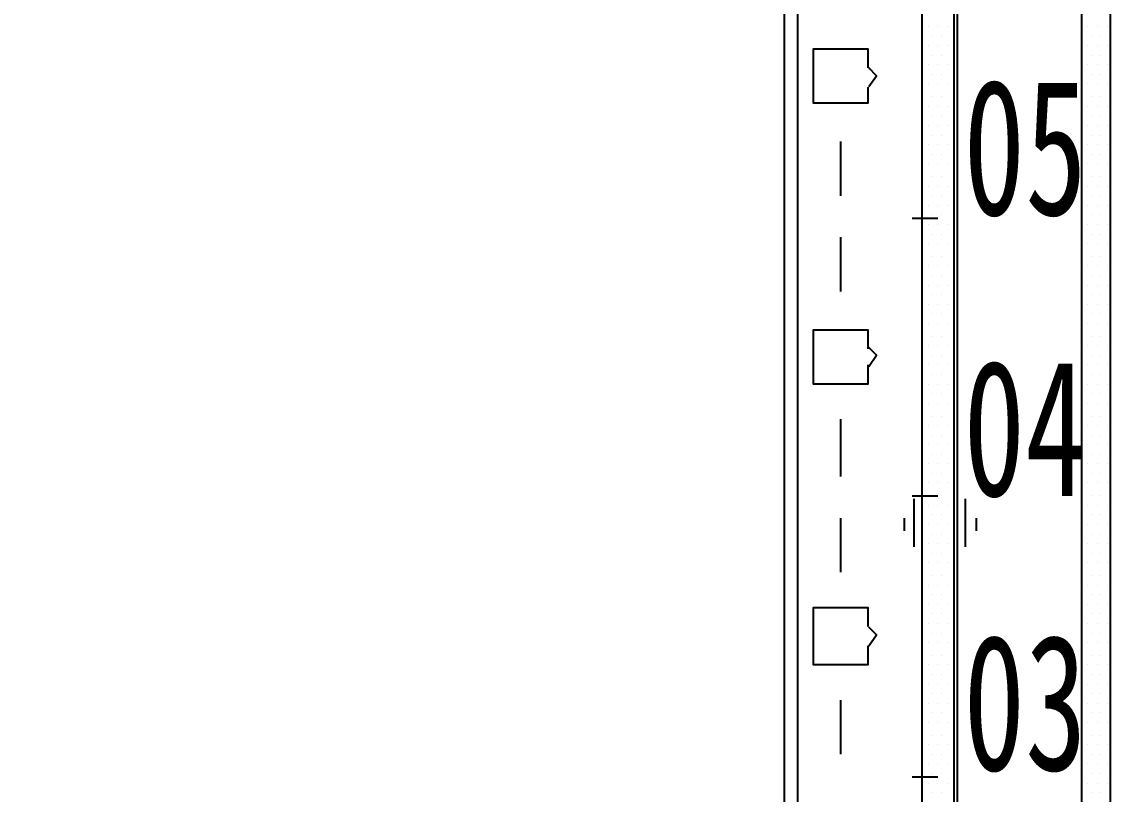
# Model space of a CAD drawing. Header units: metres. Extents: x 17 to 1264, y 17 to 859.
# Drawn here: x 281.23 to 330.33, y 123.05 to 157.9 of the extents above; entities that cross this region are included whole.
import ezdxf

# ---------------------------------------------------------------- set-up
doc = ezdxf.new("R2010")
doc.units = ezdxf.units.M
for name, color, linetype in [('LINES', 7, 'Continuous'), ('POLYLINES', 4, 'Continuous'), ('RECTS', 7, 'Continuous'), ('TEXTS', 3, 'Continuous')]:
    doc.layers.add(name, color=color, linetype=linetype)

msp = doc.modelspace()

# ---------------------------------------------------------------- linework, layer by layer
at = {"layer": 'LINES'}
for p, q in [((315.64, 98.64), (315.64, 693.94)), ((322.12, 157.68), (322.12, 157.68)), ((322.55, 157.68), (322.55, 157.68)), ((322.99, 157.68), (322.99, 157.68)), ((329.32, 157.68), (329.32, 157.68)), ((329.75, 157.68), (329.75, 157.68)), ((330.19, 157.68), (330.19, 157.68)), ((322.27, 157.25), (322.27, 157.25)), ((322.7, 157.25), (322.7, 157.25)), ((323.27, 157.25), (323.27, 157.25)), ((329.03, 157.25), (329.03, 157.25)), ((329.47, 157.25), (329.47, 157.25)), ((329.9, 157.25), (329.9, 157.25)), ((322.12, 156.82), (322.12, 156.82)), ((322.55, 156.82), (322.55, 156.82)), ((322.99, 156.82), (322.99, 156.82)), ((329.32, 156.82), (329.32, 156.82)), ((329.75, 156.82), (329.75, 156.82)), ((330.19, 156.82), (330.19, 156.82)), ((322.27, 156.38), (322.27, 156.38)), ((322.7, 156.38), (322.7, 156.38)), ((323.27, 156.38), (323.27, 156.38)), ((329.03, 156.38), (329.03, 156.38)), ((329.47, 156.38), (329.47, 156.38)), ((329.9, 156.38), (329.9, 156.38)), ((322.12, 155.95), (322.12, 155.95)), ((322.55, 155.95), (322.55, 155.95)), ((322.99, 155.95), (322.99, 155.95)), ((329.32, 155.95), (329.32, 155.95)), ((329.75, 155.95), (329.75, 155.95)), ((330.19, 155.95), (330.19, 155.95)), ((322.27, 155.52), (322.27, 155.52)), ((322.7, 155.52), (322.7, 155.52)), ((323.27, 155.52), (323.27, 155.52)), ((329.03, 155.52), (329.03, 155.52)), ((329.47, 155.52), (329.47, 155.52)), ((329.9, 155.52), (329.9, 155.52)), ((322.12, 155.09), (322.12, 155.09)), ((322.55, 155.09), (322.55, 155.09)), ((322.99, 155.09), (322.99, 155.09)), ((329.32, 155.09), (329.32, 155.09)), ((329.75, 155.09), (329.75, 155.09)), ((330.19, 155.09), (330.19, 155.09)), ((322.27, 154.51), (322.27, 154.51)), ((322.7, 154.51), (322.7, 154.51)), ((323.27, 154.51), (323.27, 154.51)), ((329.03, 154.51), (329.03, 154.51)), ((329.47, 154.51), (329.47, 154.51)), ((329.9, 154.51), (329.9, 154.51)), ((322.12, 154.08), (322.12, 154.08)), ((322.55, 154.08), (322.55, 154.08)), ((322.99, 154.08), (322.99, 154.08)), ((329.32, 154.08), (329.32, 154.08)), ((329.75, 154.08), (329.75, 154.08)), ((330.19, 154.08), (330.19, 154.08)), ((322.12, 153.22), (322.12, 153.22)), ((322.27, 153.65), (322.27, 153.65)), ((322.55, 153.22), (322.55, 153.22)), ((322.7, 153.65), (322.7, 153.65)), ((322.99, 153.22), (322.99, 153.22)), ((323.27, 153.65), (323.27, 153.65)), ((329.03, 153.65), (329.03, 153.65)), ((329.32, 153.22), (329.32, 153.22)), ((329.47, 153.65), (329.47, 153.65)), ((329.75, 153.22), (329.75, 153.22)), ((329.9, 153.65), (329.9, 153.65)), ((330.19, 153.22), (330.19, 153.22)), ((322.27, 152.78), (322.27, 152.78)), ((322.7, 152.78), (322.7, 152.78)), ((323.27, 152.78), (323.27, 152.78)), ((329.03, 152.78), (329.03, 152.78)), ((329.47, 152.78), (329.47, 152.78)), ((329.9, 152.78), (329.9, 152.78)), ((318.16, 152.5), (318.16, 150.05)), ((322.12, 152.35), (322.12, 152.35)), ((322.55, 152.35), (322.55, 152.35)), ((322.99, 152.35), (322.99, 152.35)), ((329.32, 152.35), (329.32, 152.35)), ((329.75, 152.35), (329.75, 152.35)), ((330.19, 152.35), (330.19, 152.35)), ((322.27, 151.92), (322.27, 151.92)), ((322.7, 151.92), (322.7, 151.92)), ((323.27, 151.92), (323.27, 151.92)), ((329.03, 151.92), (329.03, 151.92)), ((329.47, 151.92), (329.47, 151.92)), ((329.9, 151.92), (329.9, 151.92)), ((322.12, 151.49), (322.12, 151.49)), ((322.55, 151.49), (322.55, 151.49)), ((322.99, 151.49), (322.99, 151.49)), ((329.32, 151.49), (329.32, 151.49)), ((329.75, 151.49), (329.75, 151.49)), ((330.19, 151.49), (330.19, 151.49)), ((322.27, 150.91), (322.27, 150.91)), ((322.7, 150.91), (322.7, 150.91)), ((323.27, 150.91), (323.27, 150.91)), ((329.03, 150.91), (329.03, 150.91)), ((329.47, 150.91), (329.47, 150.91)), ((329.9, 150.91), (329.9, 150.91)), ((322.12, 150.48), (322.12, 150.48)), ((322.55, 150.48), (322.55, 150.48)), ((322.99, 150.48), (322.99, 150.48)), ((329.32, 150.48), (329.32, 150.48)), ((329.75, 150.48), (329.75, 150.48)), ((330.19, 150.48), (330.19, 150.48)), ((322.27, 150.05), (322.27, 150.05)), ((322.7, 150.05), (322.7, 150.05)), ((323.27, 150.05), (323.27, 150.05)), ((329.03, 150.05), (329.03, 150.05)), ((329.47, 150.05), (329.47, 150.05)), ((329.9, 150.05), (329.9, 150.05)), ((322.12, 149.62), (322.12, 149.62)), ((322.55, 149.62), (322.55, 149.62)), ((322.99, 149.62), (322.99, 149.62)), ((329.32, 149.62), (329.32, 149.62)), ((329.75, 149.62), (329.75, 149.62)), ((330.19, 149.62), (330.19, 149.62)), ((321.4, 149.04), (322.55, 149.04)), ((322.27, 149.18), (322.27, 149.18)), ((322.7, 149.18), (322.7, 149.18)), ((323.27, 149.18), (323.27, 149.18)), ((329.03, 149.18), (329.03, 149.18)), ((329.47, 149.18), (329.47, 149.18)), ((329.9, 149.18), (329.9, 149.18)), ((322.12, 148.75), (322.12, 148.75)), ((322.27, 148.32), (322.27, 148.32)), ((322.55, 148.75), (322.55, 148.75)), ((322.7, 148.32), (322.7, 148.32)), ((322.99, 148.75), (322.99, 148.75)), ((323.27, 148.32), (323.27, 148.32)), ((329.03, 148.32), (329.03, 148.32)), ((329.32, 148.75), (329.32, 148.75)), ((329.47, 148.32), (329.47, 148.32)), ((329.75, 148.75), (329.75, 148.75)), ((329.9, 148.32), (329.9, 148.32)), ((330.19, 148.75), (330.19, 148.75)), ((318.16, 148.18), (318.16, 145.73)), ((322.12, 147.89), (322.12, 147.89)), ((322.55, 147.89), (322.55, 147.89)), ((322.99, 147.89), (322.99, 147.89)), ((329.32, 147.89), (329.32, 147.89)), ((329.75, 147.89), (329.75, 147.89)), ((330.19, 147.89), (330.19, 147.89)), ((322.12, 146.88), (322.12, 146.88)), ((322.27, 147.31), (322.27, 147.31)), ((322.55, 146.88), (322.55, 146.88)), ((322.7, 147.31), (322.7, 147.31)), ((322.99, 146.88), (322.99, 146.88)), ((323.27, 147.31), (323.27, 147.31)), ((329.03, 147.31), (329.03, 147.31)), ((329.32, 146.88), (329.32, 146.88)), ((329.47, 147.31), (329.47, 147.31)), ((329.75, 146.88), (329.75, 146.88)), ((329.9, 147.31), (329.9, 147.31)), ((330.19, 146.88), (330.19, 146.88)), ((322.27, 146.45), (322.27, 146.45)), ((322.7, 146.45), (322.7, 146.45)), ((323.27, 146.45), (323.27, 146.45)), ((329.03, 146.45), (329.03, 146.45)), ((329.47, 146.45), (329.47, 146.45)), ((329.9, 146.45), (329.9, 146.45)), ((322.12, 146.02), (322.12, 146.02)), ((322.55, 146.02), (322.55, 146.02)), ((322.99, 146.02), (322.99, 146.02)), ((329.32, 146.02), (329.32, 146.02)), ((329.75, 146.02), (329.75, 146.02)), ((330.19, 146.02), (330.19, 146.02)), ((322.27, 145.58), (322.27, 145.58)), ((322.7, 145.58), (322.7, 145.58)), ((323.27, 145.58), (323.27, 145.58)), ((329.03, 145.58), (329.03, 145.58)), ((329.47, 145.58), (329.47, 145.58)), ((329.9, 145.58), (329.9, 145.58)), ((322.12, 145.15), (322.12, 145.15)), ((322.55, 145.15), (322.55, 145.15)), ((322.99, 145.15), (322.99, 145.15)), ((329.32, 145.15), (329.32, 145.15)), ((329.75, 145.15), (329.75, 145.15)), ((330.19, 145.15), (330.19, 145.15)), ((322.27, 144.72), (322.27, 144.72)), ((322.7, 144.72), (322.7, 144.72)), ((323.27, 144.72), (323.27, 144.72)), ((329.03, 144.72), (329.03, 144.72)), ((329.47, 144.72), (329.47, 144.72)), ((329.9, 144.72), (329.9, 144.72)), ((322.12, 144.29), (322.12, 144.29)), ((322.55, 144.29), (322.55, 144.29)), ((322.99, 144.29), (322.99, 144.29)), ((329.32, 144.29), (329.32, 144.29)), ((329.75, 144.29), (329.75, 144.29)), ((330.19, 144.29), (330.19, 144.29)), ((322.27, 143.71), (322.27, 143.71)), ((322.7, 143.71), (322.7, 143.71)), ((323.27, 143.71), (323.27, 143.71)), ((329.03, 143.71), (329.03, 143.71)), ((329.47, 143.71), (329.47, 143.71)), ((329.9, 143.71), (329.9, 143.71)), ((322.12, 143.28), (322.12, 143.28)), ((322.55, 143.28), (322.55, 143.28)), ((322.99, 143.28), (322.99, 143.28)), ((329.32, 143.28), (329.32, 143.28)), ((329.75, 143.28), (329.75, 143.28)), ((330.19, 143.28), (330.19, 143.28)), ((322.12, 142.42), (322.12, 142.42)), ((322.27, 142.85), (322.27, 142.85)), ((322.55, 142.42), (322.55, 142.42)), ((322.7, 142.85), (322.7, 142.85)), ((322.99, 142.42), (322.99, 142.42)), ((323.27, 142.85), (323.27, 142.85)), ((329.03, 142.85), (329.03, 142.85)), ((329.32, 142.42), (329.32, 142.42)), ((329.47, 142.85), (329.47, 142.85)), ((329.75, 142.42), (329.75, 142.42)), ((329.9, 142.85), (329.9, 142.85)), ((330.19, 142.42), (330.19, 142.42)), ((322.27, 141.98), (322.27, 141.98)), ((322.7, 141.98), (322.7, 141.98)), ((323.27, 141.98), (323.27, 141.98)), ((329.03, 141.98), (329.03, 141.98)), ((329.47, 141.98), (329.47, 141.98)), ((329.9, 141.98), (329.9, 141.98)), ((322.12, 141.55), (322.12, 141.55)), ((322.55, 141.55), (322.55, 141.55)), ((322.99, 141.55), (322.99, 141.55)), ((329.32, 141.55), (329.32, 141.55)), ((329.75, 141.55), (329.75, 141.55)), ((330.19, 141.55), (330.19, 141.55)), ((322.27, 141.12), (322.27, 141.12)), ((322.7, 141.12), (322.7, 141.12)), ((323.27, 141.12), (323.27, 141.12)), ((329.03, 141.12), (329.03, 141.12)), ((329.47, 141.12), (329.47, 141.12)), ((329.9, 141.12), (329.9, 141.12)), ((322.12, 140.69), (322.12, 140.69)), ((322.55, 140.69), (322.55, 140.69)), ((322.99, 140.69), (322.99, 140.69)), ((329.32, 140.69), (329.32, 140.69)), ((329.75, 140.69), (329.75, 140.69)), ((330.19, 140.69), (330.19, 140.69)), ((318.16, 139.97), (318.16, 137.38)), ((322.27, 140.11), (322.27, 140.11)), ((322.7, 140.11), (322.7, 140.11)), ((323.27, 140.11), (323.27, 140.11)), ((329.03, 140.11), (329.03, 140.11)), ((329.47, 140.11), (329.47, 140.11)), ((329.9, 140.11), (329.9, 140.11)), ((322.12, 139.68), (322.12, 139.68)), ((322.55, 139.68), (322.55, 139.68)), ((322.99, 139.68), (322.99, 139.68)), ((329.32, 139.68), (329.32, 139.68)), ((329.75, 139.68), (329.75, 139.68)), ((330.19, 139.68), (330.19, 139.68)), ((322.27, 139.25), (322.27, 139.25)), ((322.7, 139.25), (322.7, 139.25)), ((323.27, 139.25), (323.27, 139.25)), ((329.03, 139.25), (329.03, 139.25)), ((329.47, 139.25), (329.47, 139.25)), ((329.9, 139.25), (329.9, 139.25)), ((322.12, 138.82), (322.12, 138.82)), ((322.55, 138.82), (322.55, 138.82)), ((322.99, 138.82), (322.99, 138.82)), ((329.32, 138.82), (329.32, 138.82)), ((329.75, 138.82), (329.75, 138.82)), ((330.19, 138.82), (330.19, 138.82)), ((322.27, 138.38), (322.27, 138.38)), ((322.7, 138.38), (322.7, 138.38)), ((323.27, 138.38), (323.27, 138.38)), ((329.03, 138.38), (329.03, 138.38)), ((329.47, 138.38), (329.47, 138.38)), ((329.9, 138.38), (329.9, 138.38)), ((322.12, 137.95), (322.12, 137.95)), ((322.27, 137.52), (322.27, 137.52)), ((322.55, 137.95), (322.55, 137.95)), ((322.7, 137.52), (322.7, 137.52)), ((322.99, 137.95), (322.99, 137.95)), ((323.27, 137.52), (323.27, 137.52)), ((329.03, 137.52), (329.03, 137.52)), ((329.32, 137.95), (329.32, 137.95)), ((329.47, 137.52), (329.47, 137.52)), ((329.75, 137.95), (329.75, 137.95)), ((329.9, 137.52), (329.9, 137.52)), ((330.19, 137.95), (330.19, 137.95)), ((322.12, 137.09), (322.12, 137.09)), ((322.55, 137.09), (322.55, 137.09)), ((322.99, 137.09), (322.99, 137.09)), ((329.32, 137.09), (329.32, 137.09)), ((329.75, 137.09), (329.75, 137.09)), ((330.19, 137.09), (330.19, 137.09)), ((321.4, 136.51), (322.55, 136.51)), ((321.47, 136.37), (321.47, 134.21)), ((322.12, 136.08), (322.12, 136.08)), ((322.27, 136.51), (322.27, 136.51)), ((322.55, 136.08), (322.55, 136.08)), ((322.7, 136.51), (322.7, 136.51)), ((322.99, 136.08), (322.99, 136.08)), ((323.27, 136.51), (323.27, 136.51)), ((323.78, 136.37), (323.78, 134.21)), ((329.03, 136.51), (329.03, 136.51)), ((329.32, 136.08), (329.32, 136.08)), ((329.47, 136.51), (329.47, 136.51)), ((329.75, 136.08), (329.75, 136.08)), ((329.9, 136.51), (329.9, 136.51)), ((330.19, 136.08), (330.19, 136.08)), ((322.27, 135.65), (322.27, 135.65)), ((322.7, 135.65), (322.7, 135.65)), ((323.27, 135.65), (323.27, 135.65)), ((329.03, 135.65), (329.03, 135.65)), ((329.47, 135.65), (329.47, 135.65)), ((329.9, 135.65), (329.9, 135.65)), ((318.16, 135.5), (318.16, 133.06)), ((321.04, 135.5), (321.04, 134.93)), ((322.12, 135.22), (322.12, 135.22)), ((322.55, 135.22), (322.55, 135.22)), ((322.99, 135.22), (322.99, 135.22)), ((324.28, 135.5), (324.28, 134.93)), ((329.32, 135.22), (329.32, 135.22)), ((329.75, 135.22), (329.75, 135.22)), ((330.19, 135.22), (330.19, 135.22)), ((322.27, 134.78), (322.27, 134.78)), ((322.7, 134.78), (322.7, 134.78)), ((323.27, 134.78), (323.27, 134.78)), ((329.03, 134.78), (329.03, 134.78)), ((329.47, 134.78), (329.47, 134.78)), ((329.9, 134.78), (329.9, 134.78)), ((322.12, 134.35), (322.12, 134.35)), ((322.55, 134.35), (322.55, 134.35)), ((322.99, 134.35), (322.99, 134.35)), ((329.32, 134.35), (329.32, 134.35)), ((329.75, 134.35), (329.75, 134.35)), ((330.19, 134.35), (330.19, 134.35)), ((322.27, 133.92), (322.27, 133.92)), ((322.7, 133.92), (322.7, 133.92)), ((323.27, 133.92), (323.27, 133.92)), ((329.03, 133.92), (329.03, 133.92)), ((329.47, 133.92), (329.47, 133.92)), ((329.9, 133.92), (329.9, 133.92)), ((322.12, 133.49), (322.12, 133.49)), ((322.55, 133.49), (322.55, 133.49)), ((322.99, 133.49), (322.99, 133.49)), ((329.32, 133.49), (329.32, 133.49)), ((329.75, 133.49), (329.75, 133.49)), ((330.19, 133.49), (330.19, 133.49)), ((322.27, 132.91), (322.27, 132.91)), ((322.7, 132.91), (322.7, 132.91)), ((323.27, 132.91), (323.27, 132.91)), ((329.03, 132.91), (329.03, 132.91)), ((329.47, 132.91), (329.47, 132.91)), ((329.9, 132.91), (329.9, 132.91)), ((322.12, 132.48), (322.12, 132.48)), ((322.55, 132.48), (322.55, 132.48)), ((322.99, 132.48), (322.99, 132.48)), ((329.32, 132.48), (329.32, 132.48)), ((329.75, 132.48), (329.75, 132.48)), ((330.19, 132.48), (330.19, 132.48)), ((322.12, 131.62), (322.12, 131.62)), ((322.27, 132.05), (322.27, 132.05)), ((322.55, 131.62), (322.55, 131.62)), ((322.7, 132.05), (322.7, 132.05)), ((322.99, 131.62), (322.99, 131.62)), ((323.27, 132.05), (323.27, 132.05)), ((329.03, 132.05), (329.03, 132.05)), ((329.32, 131.62), (329.32, 131.62)), ((329.47, 132.05), (329.47, 132.05)), ((329.75, 131.62), (329.75, 131.62)), ((329.9, 132.05), (329.9, 132.05)), ((330.19, 131.62), (330.19, 131.62)), ((322.27, 131.18), (322.27, 131.18)), ((322.7, 131.18), (322.7, 131.18)), ((323.27, 131.18), (323.27, 131.18)), ((329.03, 131.18), (329.03, 131.18)), ((329.47, 131.18), (329.47, 131.18)), ((329.9, 131.18), (329.9, 131.18)), ((322.12, 130.75), (322.12, 130.75)), ((322.55, 130.75), (322.55, 130.75)), ((322.99, 130.75), (322.99, 130.75)), ((329.32, 130.75), (329.32, 130.75)), ((329.75, 130.75), (329.75, 130.75)), ((330.19, 130.75), (330.19, 130.75)), ((322.27, 130.32), (322.27, 130.32)), ((322.7, 130.32), (322.7, 130.32)), ((323.27, 130.32), (323.27, 130.32)), ((329.03, 130.32), (329.03, 130.32)), ((329.47, 130.32), (329.47, 130.32)), ((329.9, 130.32), (329.9, 130.32)), ((322.12, 129.89), (322.12, 129.89)), ((322.55, 129.89), (322.55, 129.89)), ((322.99, 129.89), (322.99, 129.89)), ((329.32, 129.89), (329.32, 129.89)), ((329.75, 129.89), (329.75, 129.89)), ((330.19, 129.89), (330.19, 129.89)), ((322.27, 129.31), (322.27, 129.31)), ((322.7, 129.31), (322.7, 129.31)), ((323.27, 129.31), (323.27, 129.31)), ((329.03, 129.31), (329.03, 129.31)), ((329.47, 129.31), (329.47, 129.31)), ((329.9, 129.31), (329.9, 129.31)), ((322.12, 128.88), (322.12, 128.88)), ((322.55, 128.88), (322.55, 128.88)), ((322.99, 128.88), (322.99, 128.88)), ((329.32, 128.88), (329.32, 128.88)), ((329.75, 128.88), (329.75, 128.88)), ((330.19, 128.88), (330.19, 128.88)), ((322.27, 128.45), (322.27, 128.45)), ((322.7, 128.45), (322.7, 128.45)), ((323.27, 128.45), (323.27, 128.45)), ((329.03, 128.45), (329.03, 128.45)), ((329.47, 128.45), (329.47, 128.45)), ((329.9, 128.45), (329.9, 128.45)), ((322.12, 128.02), (322.12, 128.02)), ((322.55, 128.02), (322.55, 128.02)), ((322.99, 128.02), (322.99, 128.02)), ((329.32, 128.02), (329.32, 128.02)), ((329.75, 128.02), (329.75, 128.02)), ((330.19, 128.02), (330.19, 128.02)), ((318.16, 127.3), (318.16, 124.85)), ((322.27, 127.58), (322.27, 127.58)), ((322.7, 127.58), (322.7, 127.58)), ((323.27, 127.58), (323.27, 127.58)), ((329.03, 127.58), (329.03, 127.58)), ((329.47, 127.58), (329.47, 127.58)), ((329.9, 127.58), (329.9, 127.58)), ((322.12, 127.15), (322.12, 127.15)), ((322.27, 126.72), (322.27, 126.72)), ((322.55, 127.15), (322.55, 127.15)), ((322.7, 126.72), (322.7, 126.72)), ((322.99, 127.15), (322.99, 127.15)), ((323.27, 126.72), (323.27, 126.72)), ((329.03, 126.72), (329.03, 126.72)), ((329.32, 127.15), (329.32, 127.15)), ((329.47, 126.72), (329.47, 126.72)), ((329.75, 127.15), (329.75, 127.15)), ((329.9, 126.72), (329.9, 126.72)), ((330.19, 127.15), (330.19, 127.15)), ((322.12, 126.29), (322.12, 126.29)), ((322.55, 126.29), (322.55, 126.29)), ((322.99, 126.29), (322.99, 126.29)), ((329.32, 126.29), (329.32, 126.29)), ((329.75, 126.29), (329.75, 126.29)), ((330.19, 126.29), (330.19, 126.29)), ((322.27, 125.71), (322.27, 125.71)), ((322.7, 125.71), (322.7, 125.71)), ((323.27, 125.71), (323.27, 125.71)), ((329.03, 125.71), (329.03, 125.71)), ((329.47, 125.71), (329.47, 125.71)), ((329.9, 125.71), (329.9, 125.71)), ((322.12, 125.28), (322.12, 125.28)), ((322.55, 125.28), (322.55, 125.28)), ((322.99, 125.28), (322.99, 125.28)), ((329.32, 125.28), (329.32, 125.28)), ((329.75, 125.28), (329.75, 125.28)), ((330.19, 125.28), (330.19, 125.28)), ((322.27, 124.85), (322.27, 124.85)), ((322.7, 124.85), (322.7, 124.85)), ((323.27, 124.85), (323.27, 124.85)), ((329.03, 124.85), (329.03, 124.85)), ((329.47, 124.85), (329.47, 124.85)), ((329.9, 124.85), (329.9, 124.85)), ((322.12, 124.42), (322.12, 124.42)), ((322.55, 124.42), (322.55, 124.42)), ((322.99, 124.42), (322.99, 124.42)), ((329.32, 124.42), (329.32, 124.42)), ((329.75, 124.42), (329.75, 124.42)), ((330.19, 124.42), (330.19, 124.42)), ((321.4, 123.84), (322.55, 123.84)), ((322.27, 123.98), (322.27, 123.98)), ((322.7, 123.98), (322.7, 123.98)), ((323.27, 123.98), (323.27, 123.98)), ((329.03, 123.98), (329.03, 123.98)), ((329.47, 123.98), (329.47, 123.98)), ((329.9, 123.98), (329.9, 123.98)), ((322.12, 123.55), (322.12, 123.55)), ((322.55, 123.55), (322.55, 123.55)), ((322.99, 123.55), (322.99, 123.55)), ((329.32, 123.55), (329.32, 123.55)), ((329.75, 123.55), (329.75, 123.55)), ((330.19, 123.55), (330.19, 123.55)), ((322.27, 123.12), (322.27, 123.12)), ((322.7, 123.12), (322.7, 123.12)), ((323.27, 123.12), (323.27, 123.12)), ((329.03, 123.12), (329.03, 123.12)), ((329.47, 123.12), (329.47, 123.12)), ((329.9, 123.12), (329.9, 123.12))]:
    msp.add_line(p, q, dxfattribs=at)
at = {"layer": 'POLYLINES'}
for points in [[(323.42, 695.52), (323.42, 551.95), (323.42, 98.64)], [(323.42, 695.52), (323.42, 551.95), (323.42, 98.64)], [(316.22, 676.66), (316.22, 537.7), (316.22, 98.64)], [(319.39, 154.94), (319.39, 154.22), (316.94, 154.22), (316.94, 156.67), (319.39, 156.67), (319.39, 155.81)], [(319.44, 154.97), (319.79, 155.46), (319.44, 155.82)], [(319.39, 142.42), (319.39, 141.55), (316.94, 141.55), (316.94, 144), (319.39, 144), (319.39, 143.14)], [(319.44, 142.35), (319.79, 142.85), (319.44, 143.2)], [(319.39, 129.74), (319.39, 128.88), (316.94, 128.88), (316.94, 131.47), (319.39, 131.47), (319.39, 130.61)], [(319.44, 129.74), (319.79, 130.24), (319.44, 130.59)]]:
    msp.add_lwpolyline(points, dxfattribs=at)
at = {"layer": 'RECTS'}
for points in [[(160.27, 709.78), (330.33, 709.78), (330.33, 86.11), (160.27, 86.11)], [(161.71, 708.34), (329.03, 708.34), (329.03, 87.55), (161.71, 87.55)], [(167.47, 695.52), (323.27, 695.52), (323.27, 97.2), (167.47, 97.2)], [(168.76, 693.94), (321.83, 693.94), (321.83, 98.64), (168.76, 98.64)]]:
    msp.add_lwpolyline(points, dxfattribs=at)

# ---------------------------------------------------------------- texts
at = {"layer": 'TEXTS', "width": 0.666667}
for s, p in [('05', (323.71, 149.18)), ('04', (323.71, 136.51)), ('03', (323.71, 124.13))]:
    msp.add_text(s, height=6.13, dxfattribs=at).set_placement(p)

doc.saveas('drawing.dxf')
